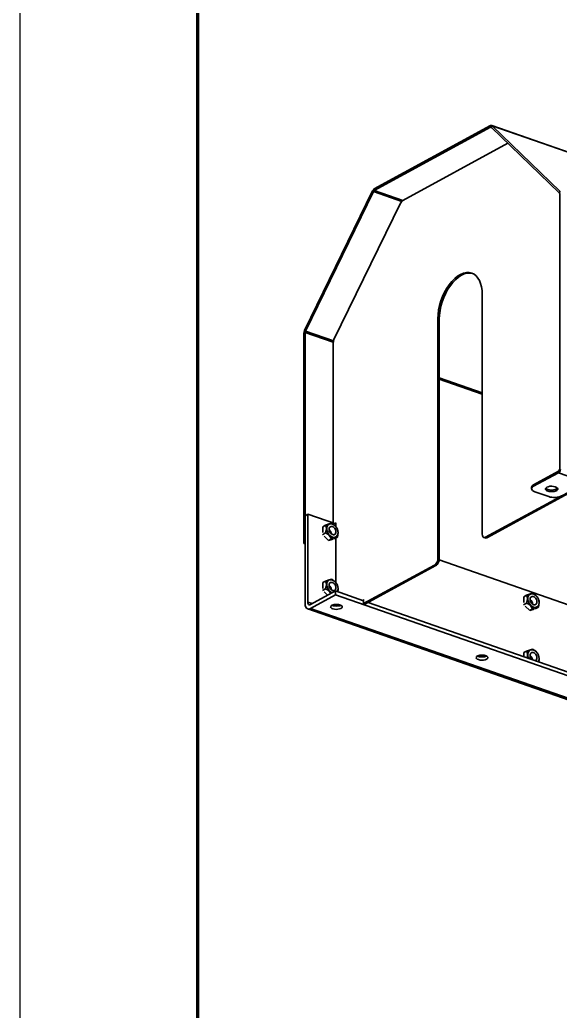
# Model space of a CAD drawing. Header units: millimetres. Extents: x 0 to 594, y 0 to 420.
# Drawn here: x 0 to 60.9, y 196.6 to 308.3 of the extents above; entities that cross this region are included whole.
import ezdxf

# ---------------------------------------------------------------- set-up
doc = ezdxf.new("R2010")
doc.units = ezdxf.units.MM

msp = doc.modelspace()

# ---------------------------------------------------------------- linework, layer by layer
at = {"color": 1, "lineweight": 35}
for p, q in [((39.92, 289.25), (53.01, 296.38)), ((39.92, 289.07), (53.01, 296.2)), ((53.01, 296.38), (53.08, 296.4)), ((53.01, 296.2), (53.07, 296.21)), ((53.14, 296.15), (53.01, 296.2)), ((53.07, 296.21), (53.1, 296.19)), ((53.08, 296.4), (53.14, 296.39)), ((53.1, 296.19), (53.19, 296.36)), ((53.1, 296.19), (60.76, 288.8)), ((53.14, 296.39), (53.19, 296.36)), ((171.05, 255.29), (53.14, 296.39)), ((53.19, 296.36), (60.85, 288.97)), ((53.19, 296.36), (171.1, 255.26)), ((43.15, 287.96), (54.96, 294.39)), ((32.07, 273.29), (39.73, 289.04)), ((32.16, 273.22), (39.83, 288.96)), ((39.73, 289.04), (39.82, 289.16)), ((39.83, 288.96), (39.73, 289.04)), ((39.82, 289.16), (39.92, 289.25)), ((39.83, 288.96), (39.87, 289.02)), ((43.02, 287.85), (39.83, 288.96)), ((39.87, 289.02), (39.92, 289.07)), ((43.13, 287.94), (39.92, 289.07)), ((60.76, 288.8), (60.85, 288.97)), ((60.76, 288.8), (60.79, 288.76)), ((60.79, 288.76), (60.8, 288.69)), ((60.8, 288.69), (60.8, 257.7)), ((35.38, 272.27), (42.88, 287.64)), ((43.01, 287.83), (42.88, 287.64)), ((43.08, 287.91), (43.01, 287.83)), ((43.15, 287.96), (43.08, 287.91)), ((49.31, 279.41), (48.99, 279.15)), ((49.41, 279.31), (49.09, 279.04)), ((49.64, 279.61), (49.31, 279.41)), ((49.73, 279.52), (49.41, 279.31)), ((49.97, 279.75), (49.64, 279.61)), ((50.06, 279.67), (49.73, 279.52)), ((50.3, 279.82), (49.97, 279.75)), ((50.38, 279.75), (50.06, 279.67)), ((50.46, 279.83), (50.3, 279.82)), ((50.53, 279.77), (50.38, 279.75)), ((50.61, 279.82), (50.46, 279.83)), ((50.69, 279.77), (50.53, 279.77)), ((50.76, 279.8), (50.61, 279.82)), ((50.83, 279.76), (50.69, 279.77)), ((50.9, 279.76), (50.76, 279.8)), ((50.98, 279.73), (50.83, 279.76)), ((51.16, 279.63), (50.9, 279.76)), ((51.39, 279.45), (51.16, 279.63)), ((51.6, 279.21), (51.39, 279.45)), ((48.37, 278.46), (48.09, 278.05)), ((48.49, 278.35), (48.22, 277.95)), ((48.67, 278.83), (48.37, 278.46)), ((48.78, 278.72), (48.49, 278.35)), ((48.99, 279.15), (48.67, 278.83)), ((49.09, 279.04), (48.78, 278.72)), ((51.77, 278.92), (51.6, 279.21)), ((51.9, 278.58), (51.77, 278.92)), ((52, 278.2), (51.9, 278.58)), ((52.06, 277.79), (52, 278.2)), ((47.62, 277.13), (47.43, 276.63)), ((47.76, 277.03), (47.58, 276.54)), ((47.84, 277.6), (47.62, 277.13)), ((47.97, 277.5), (47.76, 277.03)), ((48.09, 278.05), (47.84, 277.6)), ((48.22, 277.95), (47.97, 277.5)), ((52.08, 277.34), (52.06, 277.79)), ((52.08, 250.34), (52.08, 277.34)), ((47.28, 276.12), (47.17, 275.61)), ((47.43, 276.63), (47.28, 276.12)), ((47.43, 276.04), (47.33, 275.54)), ((47.58, 276.54), (47.43, 276.04)), ((47.11, 275.11), (47.09, 274.62)), ((47.17, 275.61), (47.11, 275.11)), ((47.26, 275.04), (47.24, 274.56)), ((47.33, 275.54), (47.26, 275.04)), ((47.09, 274.62), (47.09, 247.62)), ((47.09, 274.62), (47.24, 274.56)), ((47.24, 274.56), (47.24, 247.56)), ((32, 273.01), (32.02, 273.15)), ((32, 249.3), (32, 273.01)), ((32.02, 273.15), (32.07, 273.29)), ((32.16, 273.22), (32.07, 273.29)), ((32.12, 273.08), (32.13, 273.15)), ((32.12, 249.37), (32.12, 273.08)), ((35.29, 271.97), (32.12, 273.08)), ((32.13, 273.15), (32.16, 273.22)), ((35.32, 272.12), (32.16, 273.22)), ((35.31, 272.06), (35.28, 271.84)), ((35.28, 251.61), (35.28, 271.84)), ((35.38, 272.27), (35.31, 272.06)), ((52.08, 266.27), (47.24, 267.96)), ((52.08, 266.12), (47.24, 267.81)), ((57.86, 255.92), (60.67, 257.45)), ((60.67, 257.27), (57.86, 255.74)), ((60.67, 257.45), (60.72, 257.49)), ((60.77, 257.35), (60.67, 257.27)), ((60.67, 257.27), (63.8, 256.18)), ((60.72, 257.49), (60.76, 257.55)), ((60.76, 257.55), (60.79, 257.62)), ((60.85, 257.47), (60.77, 257.35)), ((60.79, 257.62), (60.8, 257.7)), ((60.9, 257.62), (60.85, 257.47)), ((63.52, 256.03), (52.46, 250)), ((63.67, 255.97), (52.61, 249.95)), ((57.7, 255.79), (57.77, 255.86)), ((57.77, 255.86), (57.86, 255.92)), ((57.86, 255.92), (57.86, 255.74)), ((57.64, 255.64), (57.66, 255.72)), ((57.64, 255.64), (57.64, 255.46)), ((57.66, 255.54), (57.64, 255.46)), ((57.64, 255.46), (57.67, 255.37)), ((57.66, 255.72), (57.7, 255.79)), ((57.7, 255.61), (57.66, 255.54)), ((57.67, 255.37), (57.74, 255.28)), ((57.77, 255.68), (57.7, 255.61)), ((57.74, 255.28), (57.86, 255.19)), ((57.86, 255.74), (57.77, 255.68)), ((57.86, 255.19), (58.02, 255.12)), ((58.02, 255.12), (59.58, 254.58)), ((59.2, 255.5), (59.19, 255.45)), ((59.19, 255.45), (59.21, 255.39)), ((59.23, 255.55), (59.2, 255.5)), ((59.21, 255.39), (59.25, 255.33)), ((59.32, 255.45), (59.22, 255.54)), ((59.35, 255.64), (59.23, 255.55)), ((59.25, 255.33), (59.31, 255.28)), ((59.31, 255.28), (59.4, 255.23)), ((59.48, 255.38), (59.32, 255.45)), ((59.5, 255.7), (59.35, 255.64)), ((59.4, 255.23), (59.62, 255.17)), ((59.67, 255.34), (59.48, 255.38)), ((59.7, 255.74), (59.5, 255.7)), ((59.62, 255.17), (59.89, 255.14)), ((59.89, 255.32), (59.67, 255.34)), ((59.91, 255.75), (59.7, 255.74)), ((60.11, 255.34), (59.89, 255.32)), ((59.89, 255.14), (60.16, 255.17)), ((60.12, 255.73), (59.91, 255.75)), ((60.31, 255.38), (60.11, 255.34)), ((60.31, 255.69), (60.12, 255.73)), ((60.16, 255.17), (60.39, 255.23)), ((60.46, 255.62), (60.31, 255.69)), ((60.46, 255.45), (60.31, 255.38)), ((60.39, 255.23), (60.47, 255.28)), ((60.56, 255.54), (60.46, 255.62)), ((60.56, 255.54), (60.46, 255.45)), ((60.47, 255.28), (60.54, 255.33)), ((60.54, 255.33), (60.58, 255.39)), ((60.59, 255.45), (60.56, 255.54)), ((60.58, 255.39), (60.59, 255.45)), ((59.58, 254.58), (59.74, 254.53)), ((59.74, 254.53), (59.93, 254.5)), ((59.93, 254.5), (60.12, 254.49)), ((60.12, 254.49), (60.32, 254.49)), ((60.32, 254.49), (60.51, 254.5)), ((60.51, 254.5), (60.69, 254.54)), ((60.69, 254.54), (60.85, 254.59)), ((60.85, 254.59), (60.99, 254.65)), ((32.44, 252.6), (32.12, 252.43)), ((32.44, 252.6), (32.44, 242.7)), ((35.59, 251.5), (32.44, 252.6)), ((32.12, 242.53), (32.12, 252.43)), ((34.44, 251.37), (34.12, 251.19)), ((34.85, 251.52), (34.44, 251.37)), ((34.44, 251.37), (34.5, 251.17)), ((34.62, 251.23), (34.69, 251.36)), ((34.69, 251.36), (34.8, 251.45)), ((34.8, 251.45), (34.93, 251.51)), ((35.1, 251.58), (34.85, 251.52)), ((34.93, 251.51), (35.07, 251.52)), ((35.07, 251.52), (35.22, 251.48)), ((35.28, 251.48), (35.1, 251.58)), ((35.22, 251.48), (35.38, 251.4)), ((35.42, 251.37), (35.28, 251.48)), ((35.38, 251.4), (35.52, 251.28)), ((35.54, 251.26), (35.42, 251.37)), ((35.59, 251.62), (35.46, 251.54)), ((35.59, 251.2), (35.59, 251.62)), ((34.44, 250.49), (34.08, 250.29)), ((34.12, 250.54), (34.12, 251.19)), ((34.5, 250.75), (34.44, 250.49)), ((34.44, 250.49), (34.68, 250.34)), ((34.5, 251.17), (34.52, 250.97)), ((34.52, 250.97), (34.5, 250.75)), ((34.58, 251.07), (34.62, 251.23)), ((34.58, 250.89), (34.58, 251.07)), ((34.61, 250.71), (34.58, 250.89)), ((34.68, 250.53), (34.61, 250.71)), ((34.78, 250.36), (34.68, 250.53)), ((34.68, 250.34), (34.85, 250.19)), ((34.91, 250.21), (34.78, 250.36)), ((34.82, 250.95), (34.84, 251.03)), ((34.83, 250.77), (34.82, 250.95)), ((34.82, 250.88), (34.93, 250.78)), ((34.9, 250.59), (34.83, 250.77)), ((34.84, 251.03), (34.87, 251.1)), ((34.87, 251.1), (34.91, 251.15)), ((35.01, 250.43), (34.9, 250.59)), ((34.91, 251.15), (34.97, 251.19)), ((35.05, 250.1), (34.91, 250.21)), ((34.93, 250.78), (35.02, 250.65)), ((34.97, 251.19), (35.06, 251.22)), ((35.16, 250.33), (35.01, 250.43)), ((35.02, 250.65), (35.08, 250.51)), ((35.06, 251.22), (35.17, 251.22)), ((35.08, 250.51), (35.1, 250.36)), ((35.24, 250.3), (35.16, 250.33)), ((35.17, 251.22), (35.28, 251.17)), ((35.31, 250.28), (35.24, 250.3)), ((35.28, 251.17), (35.38, 251.1)), ((35.38, 250.29), (35.31, 250.28)), ((35.38, 251.1), (35.47, 251)), ((35.45, 250.32), (35.38, 250.29)), ((35.51, 250.36), (35.45, 250.32)), ((35.47, 251), (35.54, 250.88)), ((35.56, 250.43), (35.51, 250.36)), ((35.52, 251.28), (35.64, 251.13)), ((35.64, 251.14), (35.54, 251.26)), ((35.54, 250.88), (35.58, 250.75)), ((35.59, 250.52), (35.56, 250.43)), ((35.58, 250.75), (35.6, 250.62)), ((35.6, 250.62), (35.59, 250.52)), ((35.64, 251.14), (35.64, 251.14)), ((35.64, 251.13), (35.64, 251.14)), ((35.64, 251.13), (35.76, 250.91)), ((35.82, 250.34), (35.75, 250.19)), ((35.76, 250.91), (35.82, 250.72)), ((35.76, 250.91), (35.77, 250.89)), ((35.77, 250.89), (35.77, 250.9)), ((35.83, 250.7), (35.77, 250.89)), ((35.77, 250.02), (35.83, 250.29)), ((35.82, 250.72), (35.84, 250.52)), ((35.84, 250.52), (35.82, 250.34)), ((35.85, 250.5), (35.83, 250.7)), ((35.83, 250.29), (35.85, 250.5)), ((52.08, 250.34), (52.1, 250.21)), ((52.1, 250.21), (52.13, 250.1)), ((32.12, 249.37), (32, 249.3)), ((32.12, 249.26), (32, 249.3)), ((34.78, 249.64), (34.29, 250.14)), ((35.1, 249.81), (34.78, 249.64)), ((35.27, 249.79), (34.78, 249.64)), ((34.85, 250.19), (34.99, 250.02)), ((34.99, 250.02), (35.1, 249.81)), ((35.21, 250.02), (35.05, 250.1)), ((35.1, 249.81), (35.52, 249.96)), ((35.37, 249.99), (35.21, 250.02)), ((35.52, 250.01), (35.37, 249.99)), ((35.77, 250.02), (35.4, 249.83)), ((35.65, 250.08), (35.52, 250.01)), ((35.52, 249.96), (35.77, 250.02)), ((35.59, 244.9), (35.59, 249.93)), ((35.75, 250.19), (35.65, 250.08)), ((52.13, 250.1), (52.19, 250.02)), ((52.19, 250.02), (52.26, 249.98)), ((52.26, 249.98), (52.36, 249.97)), ((52.26, 249.98), (52.42, 249.92)), ((52.36, 249.97), (52.46, 250)), ((52.51, 249.91), (52.42, 249.92)), ((52.46, 250), (52.61, 249.95)), ((52.61, 249.95), (52.51, 249.91)), ((46.71, 246.87), (38.72, 242.52)), ((46.71, 246.87), (46.78, 246.92)), ((46.87, 246.82), (46.71, 246.87)), ((46.78, 246.92), (46.86, 246.99)), ((46.86, 246.99), (46.98, 247.17)), ((46.94, 246.87), (46.87, 246.82)), ((47.01, 246.94), (46.94, 246.87)), ((46.98, 247.17), (47.06, 247.39)), ((47.13, 247.12), (47.01, 246.94)), ((47.06, 247.39), (47.09, 247.62)), ((47.09, 247.62), (47.24, 247.56)), ((47.21, 247.34), (47.13, 247.12)), ((47.24, 247.56), (47.21, 247.34)), ((147.1, 212.63), (47.23, 247.44)), ((46.87, 246.82), (38.87, 242.46)), ((34.44, 245.07), (34.12, 244.89)), ((34.12, 244.24), (34.12, 244.89)), ((34.85, 245.22), (34.44, 245.07)), ((34.44, 245.07), (34.5, 244.87)), ((34.5, 244.87), (34.52, 244.67)), ((34.52, 244.67), (34.5, 244.45)), ((34.58, 244.79), (34.63, 244.95)), ((34.58, 244.62), (34.58, 244.79)), ((34.63, 244.95), (34.7, 245.07)), ((34.7, 245.07), (34.81, 245.16)), ((34.81, 245.16), (34.94, 245.21)), ((34.82, 244.65), (34.84, 244.73)), ((34.83, 244.47), (34.82, 244.65)), ((34.84, 244.73), (34.87, 244.8)), ((35.1, 245.28), (34.85, 245.22)), ((34.87, 244.8), (34.91, 244.85)), ((34.91, 244.85), (34.97, 244.89)), ((34.94, 245.21), (35.08, 245.21)), ((34.97, 244.89), (35.06, 244.92)), ((35.06, 244.92), (35.17, 244.92)), ((35.08, 245.21), (35.23, 245.18)), ((35.28, 245.18), (35.1, 245.28)), ((35.17, 244.92), (35.28, 244.87)), ((35.23, 245.18), (35.38, 245.1)), ((35.42, 245.07), (35.28, 245.18)), ((35.28, 244.87), (35.38, 244.8)), ((35.38, 245.1), (35.52, 244.98)), ((35.38, 244.8), (35.47, 244.7)), ((35.54, 244.96), (35.42, 245.07)), ((35.47, 244.7), (35.54, 244.58)), ((35.52, 244.98), (35.64, 244.83)), ((35.64, 244.84), (35.54, 244.96)), ((35.64, 244.84), (35.64, 244.84)), ((35.64, 244.83), (35.64, 244.84)), ((35.64, 244.83), (35.76, 244.61)), ((32.75, 242.42), (35.56, 243.95)), ((34.44, 244.19), (34.08, 243.99)), ((34.66, 243.46), (34.29, 243.84)), ((34.5, 244.45), (34.44, 244.19)), ((34.44, 244.19), (34.64, 244.07)), ((34.61, 244.44), (34.58, 244.62)), ((34.67, 244.26), (34.61, 244.44)), ((34.64, 244.07), (34.8, 243.94)), ((34.76, 244.09), (34.67, 244.26)), ((34.88, 243.94), (34.76, 244.09)), ((34.8, 243.94), (34.92, 243.81)), ((34.82, 244.58), (34.93, 244.48)), ((34.9, 244.29), (34.83, 244.47)), ((35.02, 243.82), (34.88, 243.94)), ((35.01, 244.13), (34.9, 244.29)), ((34.92, 243.81), (35.03, 243.66)), ((34.93, 244.48), (35.02, 244.35)), ((35.16, 244.02), (35.01, 244.13)), ((35.02, 244.35), (35.08, 244.21)), ((35.17, 243.74), (35.02, 243.82)), ((35.08, 244.21), (35.1, 244.06)), ((35.24, 244), (35.16, 244.02)), ((35.31, 243.98), (35.24, 244)), ((35.38, 243.99), (35.31, 243.98)), ((35.45, 244.01), (35.38, 243.99)), ((35.51, 244.06), (35.45, 244.01)), ((35.56, 244.13), (35.51, 244.06)), ((35.54, 244.58), (35.58, 244.45)), ((35.59, 244.22), (35.56, 244.13)), ((35.56, 243.95), (35.56, 243.5)), ((38.72, 242.85), (35.56, 243.95)), ((35.58, 244.45), (35.6, 244.32)), ((35.6, 244.32), (35.59, 244.22)), ((35.82, 244.04), (35.75, 243.88)), ((35.76, 244.61), (35.82, 244.41)), ((35.76, 244.61), (35.77, 244.59)), ((35.77, 244.59), (35.77, 244.6)), ((35.83, 244.42), (35.77, 244.59)), ((35.8, 243.86), (35.84, 244.07)), ((35.82, 244.41), (35.84, 244.22)), ((35.84, 244.22), (35.82, 244.04)), ((35.85, 244.25), (35.83, 244.42)), ((35.84, 244.07), (35.85, 244.25)), ((57.5, 243.63), (57.08, 243.48)), ((57.34, 243.47), (57.44, 243.56)), ((57.44, 243.56), (57.57, 243.61)), ((57.75, 243.69), (57.5, 243.63)), ((57.57, 243.61), (57.72, 243.62)), ((57.72, 243.62), (57.87, 243.58)), ((57.93, 243.58), (57.75, 243.69)), ((57.87, 243.58), (58.02, 243.51)), ((58.07, 243.48), (57.93, 243.58)), ((58.02, 243.51), (58.16, 243.39)), ((32.14, 242.31), (32.12, 242.53)), ((32.44, 242.7), (32.45, 242.59)), ((32.44, 242.7), (32.94, 242.52)), ((32.45, 242.59), (32.48, 242.5)), ((32.48, 242.5), (32.52, 242.43)), ((32.52, 242.43), (32.59, 242.4)), ((32.59, 242.4), (32.66, 242.39)), ((32.66, 242.39), (32.75, 242.42)), ((35.56, 243.5), (32.75, 241.97)), ((35.41, 242.42), (35.19, 242.35)), ((35.65, 242.44), (35.41, 242.42)), ((153.47, 202.39), (35.56, 243.5)), ((35.9, 242.42), (35.65, 242.44)), ((36.11, 242.35), (35.9, 242.42)), ((38.72, 242.97), (38.58, 242.89)), ((38.72, 242.52), (38.72, 242.97)), ((38.87, 242.46), (38.72, 242.52)), ((150.22, 203.98), (39.24, 242.66)), ((57.08, 242.59), (56.72, 242.39)), ((57.08, 243.48), (56.76, 243.3)), ((56.76, 242.64), (56.76, 243.3)), ((57.08, 243.48), (57.15, 243.28)), ((57.15, 242.86), (57.08, 242.59)), ((57.08, 242.59), (57.32, 242.45)), ((57.15, 243.28), (57.17, 243.08)), ((57.17, 243.08), (57.15, 242.86)), ((57.22, 243), (57.23, 243.18)), ((57.26, 242.82), (57.22, 243)), ((57.23, 243.18), (57.26, 243.34)), ((57.26, 243.34), (57.34, 243.47)), ((57.33, 242.63), (57.26, 242.82)), ((57.32, 242.45), (57.5, 242.3)), ((57.43, 242.46), (57.33, 242.63)), ((57.56, 242.32), (57.43, 242.46)), ((57.46, 242.98), (57.57, 242.88)), ((57.47, 243.05), (57.48, 243.13)), ((57.48, 242.87), (57.47, 243.05)), ((57.48, 243.13), (57.51, 243.2)), ((57.54, 242.69), (57.48, 242.87)), ((57.51, 243.2), (57.56, 243.26)), ((57.66, 242.54), (57.54, 242.69)), ((57.56, 243.26), (57.61, 243.3)), ((57.57, 242.88), (57.66, 242.76)), ((57.61, 243.3), (57.71, 243.33)), ((57.66, 242.76), (57.72, 242.61)), ((57.8, 242.43), (57.66, 242.54)), ((57.71, 243.33), (57.81, 243.32)), ((57.72, 242.61), (57.74, 242.47)), ((57.88, 242.4), (57.8, 242.43)), ((57.81, 243.32), (57.92, 243.28)), ((57.96, 242.39), (57.88, 242.4)), ((57.92, 243.28), (58.02, 243.2)), ((58.03, 242.4), (57.96, 242.39)), ((58.02, 243.2), (58.11, 243.1)), ((58.09, 242.42), (58.03, 242.4)), ((58.18, 243.37), (58.07, 243.48)), ((58.16, 242.47), (58.09, 242.42)), ((58.11, 243.1), (58.18, 242.98)), ((58.16, 243.39), (58.29, 243.24)), ((58.2, 242.54), (58.16, 242.47)), ((58.28, 243.25), (58.18, 243.37)), ((58.18, 242.98), (58.23, 242.85)), ((58.23, 242.63), (58.2, 242.54)), ((58.23, 242.85), (58.24, 242.72)), ((58.24, 242.72), (58.23, 242.63)), ((58.29, 243.24), (58.28, 243.25)), ((58.29, 243.24), (58.28, 243.25)), ((58.29, 243.24), (58.41, 243.02)), ((58.46, 242.45), (58.4, 242.3)), ((58.41, 243.02), (58.47, 242.82)), ((58.41, 243.02), (58.42, 243)), ((58.42, 243), (58.41, 243.01)), ((58.41, 242.13), (58.47, 242.39)), ((58.48, 242.8), (58.42, 243)), ((58.49, 242.63), (58.46, 242.45)), ((58.47, 242.82), (58.49, 242.63)), ((58.47, 242.39), (58.49, 242.61)), ((58.49, 242.61), (58.48, 242.8)), ((32.2, 242.13), (32.14, 242.31)), ((32.3, 242), (32.2, 242.13)), ((32.42, 241.92), (32.3, 242)), ((32.5, 241.91), (32.42, 241.92)), ((32.42, 241.92), (150.33, 200.82)), ((32.58, 241.91), (32.5, 241.91)), ((32.66, 241.93), (32.58, 241.91)), ((32.75, 241.97), (32.66, 241.93)), ((150.66, 200.86), (32.75, 241.97)), ((35.02, 242.21), (35, 242.15)), ((35, 242.15), (35.04, 242.07)), ((35.05, 242.26), (35.02, 242.21)), ((35.04, 242.07), (35.12, 241.99)), ((35.11, 242.31), (35.05, 242.26)), ((35.19, 242.35), (35.11, 242.31)), ((35.12, 241.99), (35.26, 241.93)), ((35.26, 242.29), (35.16, 242.34)), ((35.25, 242.38), (35.42, 242.31)), ((35.38, 242.26), (35.26, 242.29)), ((35.26, 241.93), (35.44, 241.89)), ((35.65, 242.23), (35.38, 242.26)), ((35.42, 242.31), (35.64, 242.28)), ((35.44, 241.89), (35.64, 241.87)), ((35.64, 242.28), (35.86, 242.3)), ((35.64, 241.87), (35.83, 241.88)), ((35.93, 242.26), (35.65, 242.23)), ((35.83, 241.88), (36.01, 241.92)), ((35.86, 242.3), (36.04, 242.36)), ((36.05, 242.29), (35.93, 242.26)), ((36.01, 241.92), (36.16, 241.98)), ((36.04, 242.36), (36.06, 242.38)), ((36.15, 242.34), (36.05, 242.29)), ((36.19, 242.31), (36.11, 242.35)), ((36.16, 241.98), (36.27, 242.06)), ((36.25, 242.26), (36.19, 242.31)), ((36.29, 242.21), (36.25, 242.26)), ((36.27, 242.06), (36.3, 242.11)), ((36.3, 242.15), (36.29, 242.21)), ((36.3, 242.11), (36.3, 242.15)), ((57.43, 241.74), (56.93, 242.25)), ((57.75, 241.92), (57.43, 241.74)), ((57.92, 241.9), (57.43, 241.74)), ((57.5, 242.3), (57.63, 242.13)), ((57.7, 242.2), (57.56, 242.32)), ((57.63, 242.13), (57.75, 241.92)), ((57.85, 242.13), (57.7, 242.2)), ((57.75, 241.92), (58.16, 242.07)), ((58.02, 242.1), (57.85, 242.13)), ((58.17, 242.12), (58.02, 242.1)), ((58.41, 242.13), (58.05, 241.93)), ((58.16, 242.07), (58.41, 242.13)), ((58.3, 242.18), (58.17, 242.12)), ((58.4, 242.3), (58.3, 242.18)), ((57.08, 237.17), (56.76, 237)), ((56.76, 236.56), (56.76, 237)), ((57.5, 237.32), (57.08, 237.17)), ((57.08, 237.17), (57.14, 237)), ((57.14, 237), (57.16, 236.83)), ((57.16, 236.83), (57.16, 236.64)), ((57.22, 236.77), (57.23, 236.9)), ((57.23, 236.9), (57.26, 237.02)), ((57.26, 237.02), (57.31, 237.12)), ((57.31, 237.12), (57.37, 237.2)), ((57.37, 237.2), (57.45, 237.27)), ((57.45, 237.27), (57.55, 237.31)), ((57.47, 236.78), (57.5, 236.87)), ((57.75, 237.39), (57.5, 237.32)), ((57.5, 236.87), (57.55, 236.95)), ((57.55, 237.31), (57.65, 237.32)), ((57.55, 236.95), (57.61, 237)), ((57.61, 237), (57.71, 237.03)), ((57.65, 237.32), (57.76, 237.31)), ((57.71, 237.03), (57.81, 237.02)), ((57.93, 237.28), (57.75, 237.39)), ((57.76, 237.31), (57.88, 237.28)), ((57.81, 237.02), (57.92, 236.98)), ((57.88, 237.28), (57.99, 237.23)), ((57.92, 236.98), (58.02, 236.9)), ((58.07, 237.18), (57.93, 237.28)), ((57.99, 237.23), (58.1, 237.15)), ((58.02, 236.9), (58.11, 236.8)), ((58.18, 237.07), (58.07, 237.18)), ((58.1, 237.15), (58.2, 237.05)), ((58.11, 236.8), (58.18, 236.68)), ((58.28, 236.95), (58.18, 237.07)), ((58.2, 237.05), (58.29, 236.94)), ((58.29, 236.94), (58.28, 236.95)), ((58.29, 236.94), (58.28, 236.95)), ((58.29, 236.94), (58.41, 236.72)), ((51.42, 236.49), (51.4, 236.44)), ((51.4, 236.44), (51.43, 236.35)), ((51.45, 236.55), (51.42, 236.49)), ((51.43, 236.35), (51.52, 236.27)), ((51.51, 236.6), (51.45, 236.55)), ((51.59, 236.64), (51.51, 236.6)), ((51.52, 236.27), (51.66, 236.21)), ((51.65, 236.57), (51.55, 236.62)), ((51.8, 236.7), (51.59, 236.64)), ((51.64, 236.66), (51.82, 236.59)), ((51.77, 236.54), (51.65, 236.57)), ((51.66, 236.21), (51.84, 236.17)), ((52.05, 236.51), (51.77, 236.54)), ((52.05, 236.72), (51.8, 236.7)), ((51.82, 236.59), (52.04, 236.57)), ((51.84, 236.17), (52.03, 236.15)), ((52.03, 236.15), (52.23, 236.17)), ((52.04, 236.57), (52.26, 236.59)), ((52.3, 236.7), (52.05, 236.72)), ((52.33, 236.54), (52.05, 236.51)), ((52.23, 236.17), (52.41, 236.2)), ((52.26, 236.59), (52.44, 236.65)), ((52.51, 236.64), (52.3, 236.7)), ((52.45, 236.57), (52.33, 236.54)), ((52.41, 236.2), (52.56, 236.26)), ((52.44, 236.65), (52.46, 236.66)), ((52.55, 236.62), (52.45, 236.57)), ((52.59, 236.6), (52.51, 236.64)), ((52.56, 236.26), (52.67, 236.34)), ((52.65, 236.55), (52.59, 236.6)), ((52.69, 236.49), (52.65, 236.55)), ((52.67, 236.34), (52.69, 236.39)), ((52.7, 236.44), (52.69, 236.49)), ((52.69, 236.39), (52.7, 236.44)), ((57.16, 236.64), (57.12, 236.43)), ((57.23, 236.64), (57.22, 236.77)), ((57.26, 236.5), (57.23, 236.64)), ((57.31, 236.37), (57.26, 236.5)), ((57.46, 236.67), (57.47, 236.78)), ((57.46, 236.68), (57.56, 236.59)), ((57.48, 236.56), (57.46, 236.67)), ((57.52, 236.45), (57.48, 236.56)), ((57.57, 236.34), (57.52, 236.45)), ((57.56, 236.59), (57.65, 236.48)), ((57.65, 236.25), (57.57, 236.34)), ((57.65, 236.48), (57.71, 236.35)), ((57.71, 236.35), (57.74, 236.22)), ((58.09, 236.12), (58.06, 236.11)), ((58.16, 236.17), (58.09, 236.12)), ((58.2, 236.24), (58.16, 236.17)), ((58.18, 236.68), (58.23, 236.55)), ((58.23, 236.33), (58.2, 236.24)), ((58.23, 236.55), (58.24, 236.42)), ((58.24, 236.42), (58.23, 236.33)), ((58.46, 236.14), (58.39, 235.99)), ((58.41, 236.72), (58.47, 236.52)), ((58.41, 236.72), (58.42, 236.7)), ((58.42, 236.7), (58.41, 236.71)), ((58.47, 236.53), (58.42, 236.7)), ((58.45, 235.97), (58.48, 236.18)), ((58.49, 236.32), (58.46, 236.14)), ((58.49, 236.36), (58.47, 236.53)), ((58.47, 236.52), (58.49, 236.32)), ((58.48, 236.18), (58.49, 236.36))]:
    msp.add_line(p, q, dxfattribs=at)
at = {"color": 7, "lineweight": 25}
msp.add_lwpolyline([(0, 0), (594, 0), (594, 420), (0, 420)], close=True, dxfattribs=at)
at = {"color": 7, "lineweight": 70}
msp.add_lwpolyline([(20, 5), (589, 5), (589, 415), (20, 415)], close=True, dxfattribs=at)

doc.saveas('drawing.dxf')
